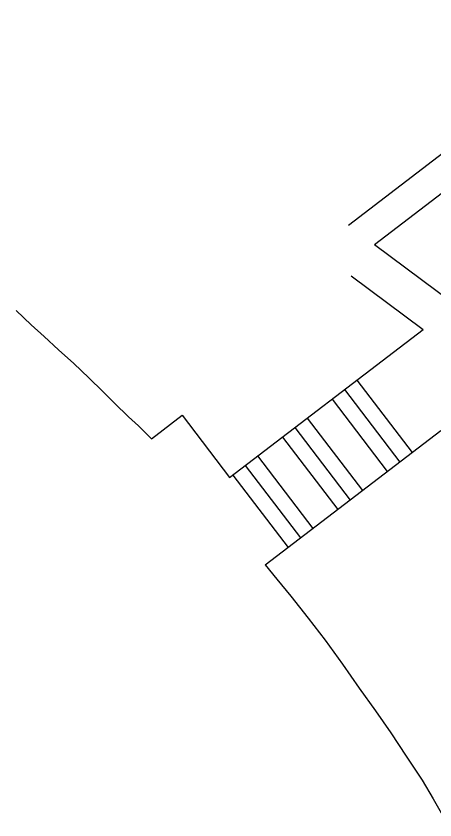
# Model space of a CAD drawing. Header units: inches. Extents: x 69207405 to 69209172, y 27660580 to 27662283.
# Drawn here: x 69207405 to 69208049, y 27661049 to 27662283 of the extents above; entities that cross this region are included whole.
import ezdxf

# ---------------------------------------------------------------- set-up
doc = ezdxf.new("R2010")
doc.units = ezdxf.units.IN
doc.header["$LTSCALE"] = 100
doc.header["$MEASUREMENT"] = 0
doc.layers.add('A-SITE', color=3, linetype='CONTINUOUS')

msp = doc.modelspace()

# ---------------------------------------------------------------- linework, layer by layer
at = {"layer": 'A-SITE'}
for p, q in [((69207915.8, 27661962.6), (69208335.8, 27662283.5)), ((69207955.9, 27661932.8), (69208317.2, 27662208.9)), ((69207955.9, 27661932.8), (69208076.2, 27661843.1)), ((69207920, 27661884.7), (69208030.5, 27661802.3)), ((69207428.4, 27661809.2), (69207405, 27661831.6)), ((69207448.1, 27661791.6), (69207428.4, 27661809.2)), ((69207470.3, 27661770.8), (69207448.1, 27661791.6)), ((69207733.2, 27661575.2), (69208030.5, 27661802.3)), ((69207493.9, 27661749.8), (69207470.3, 27661770.8)), ((69207516.7, 27661728.2), (69207493.9, 27661749.8)), ((69207538.1, 27661706.8), (69207516.7, 27661728.2)), ((69207928.7, 27661724.5), (69208013.7, 27661613.3)), ((69207556.4, 27661689.3), (69207538.1, 27661706.8)), ((69207909.6, 27661710), (69207994.6, 27661598.7)), ((69207890.6, 27661695.4), (69207975.5, 27661584.2)), ((69207577.8, 27661667.9), (69207556.4, 27661689.3)), ((69207613.1, 27661634.5), (69207660.4, 27661670.6)), ((69207660.4, 27661670.6), (69207733.2, 27661575.2)), ((69207593.1, 27661654.4), (69207577.8, 27661667.9)), ((69207852.4, 27661666.3), (69207937.4, 27661555)), ((69207613.1, 27661634.5), (69207593.1, 27661654.4)), ((69207787.8, 27661440.8), (69208057.8, 27661647)), ((69207833.3, 27661651.7), (69207918.3, 27661540.4)), ((69207814.3, 27661637.1), (69207899.3, 27661525.9)), ((69207776.1, 27661608), (69207861.1, 27661496.7)), ((69207757.1, 27661593.4), (69207842, 27661482.2)), ((69207738, 27661578.8), (69207823, 27661467.6)), ((69207787.8, 27661440.8), (69207805.6, 27661419.1)), ((69207805.6, 27661419.1), (69207827.1, 27661392.7)), ((69207827.1, 27661392.7), (69207854, 27661359.1)), ((69207854, 27661359.1), (69207880.1, 27661325)), ((69207880.1, 27661325), (69207906.6, 27661288.6)), ((69207906.6, 27661288.6), (69207932.3, 27661251.6)), ((69207932.3, 27661251.6), (69207957.6, 27661216.9)), ((69207957.6, 27661216.9), (69207980.9, 27661183.1)), ((69207980.9, 27661183.1), (69208004.7, 27661147.1)), ((69208004.7, 27661147.1), (69208029, 27661110.3)), ((69208029, 27661110.3), (69208045.8, 27661081.6)), ((69208045.8, 27661081.6), (69208064.3, 27661049.2))]:
    msp.add_line(p, q, dxfattribs=at)

doc.saveas('drawing.dxf')
